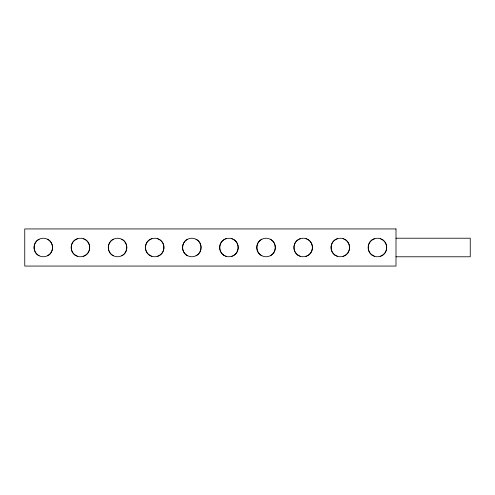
<?xml version="1.0" encoding="UTF-8"?>
<svg xmlns="http://www.w3.org/2000/svg" width="495" height="495" viewBox="0 0 495 495"><rect width="100%" height="100%" fill="white"/><g stroke="black" fill="none" stroke-linecap="round" stroke-linejoin="round"><path stroke-width="0.74" d="M39.111 239.221C32.491 242.234 32.441 252.753 39.105 255.773M47.514 255.779C54.159 252.766 54.165 242.247 47.52 239.227M113.361 239.221C106.741 242.234 106.691 252.753 113.355 255.773M121.764 255.779C128.409 252.766 128.415 242.247 121.77 239.227M187.611 239.221C180.991 242.234 180.941 252.753 187.605 255.773M196.014 255.779C202.659 252.766 202.665 242.247 196.02 239.227M261.861 239.221C255.241 242.234 255.191 252.753 261.855 255.773M270.264 255.779C276.909 252.766 276.915 242.247 270.27 239.227M76.286 239.227C69.566 242.148 69.566 252.852 76.286 255.773M84.589 255.773C91.309 252.852 91.309 242.148 84.589 239.227M150.536 239.227C143.816 242.148 143.816 252.852 150.536 255.773M158.839 255.773C165.559 252.852 165.559 242.148 158.839 239.227M224.786 239.227C218.066 242.148 218.066 252.852 224.786 255.773M233.089 255.773C239.809 252.852 239.809 242.148 233.089 239.227M299.036 239.227C292.316 242.148 292.316 252.852 299.036 255.773M336.161 239.227C329.441 242.148 329.441 252.852 336.161 255.773M307.339 255.773C314.059 252.852 314.059 242.148 307.339 239.227M373.286 239.227C366.566 242.148 366.566 252.852 373.286 255.773M344.464 255.773C351.184 252.852 351.184 242.148 344.464 239.227M381.589 255.773C388.309 252.852 388.309 242.148 381.589 239.227M76.867 238.93L77.659 238.67M83.216 256.33L84.008 256.07M151.117 238.93L151.909 238.67M157.466 256.33L158.258 256.07M225.367 238.93L226.159 238.67M231.716 256.33L232.508 256.07M299.617 238.93L300.409 238.67M336.742 238.93L337.534 238.67M305.966 256.33L306.758 256.07M373.867 238.93L374.659 238.67M343.091 256.33L343.883 256.07M380.216 256.33L381.008 256.07M396 238.219L470.25 238.219L470.25 256.781L396 256.781M380.21 238.67L380.971 238.918M343.085 238.67L343.846 238.918M373.904 256.082L374.666 256.33M305.96 238.67L306.721 238.918M336.779 256.082L337.541 256.33M299.654 256.082L300.416 256.33M231.71 238.67L232.471 238.918M225.404 256.082L226.166 256.33M157.459 238.67L158.221 238.918M151.154 256.082L151.916 256.33M83.209 238.67L83.971 238.918M76.904 256.082L77.665 256.33M396 228.938L24.75 228.938L24.75 266.062L396 266.062L396 228.938M297.947 255.16A9.281 9.281 0 0 0 312.444 248.212A9.281 9.281 0 0 0 299.178 239.128A9.281 9.281 0 0 0 297.947 255.16M261.41 255.531A9.281 9.281 0 0 0 275.344 247.512A9.281 9.281 0 0 0 261.434 239.456A9.281 9.281 0 0 0 261.41 255.531M223.697 255.16A9.281 9.281 0 0 0 238.194 248.212A9.281 9.281 0 0 0 224.928 239.128A9.281 9.281 0 0 0 223.697 255.16M38.66 255.531A9.281 9.281 0 0 0 52.594 247.512A9.281 9.281 0 0 0 38.684 239.456A9.281 9.281 0 0 0 38.66 255.531M112.909 255.531A9.281 9.281 0 0 0 126.844 247.512A9.281 9.281 0 0 0 112.934 239.456A9.281 9.281 0 0 0 112.909 255.531M75.197 255.16A9.281 9.281 0 0 0 89.694 248.212A9.281 9.281 0 0 0 76.428 239.128A9.281 9.281 0 0 0 75.197 255.16M149.447 255.16A9.281 9.281 0 0 0 163.944 248.212A9.281 9.281 0 0 0 150.678 239.128A9.281 9.281 0 0 0 149.447 255.16M187.16 255.531A9.281 9.281 0 0 0 201.094 247.512A9.281 9.281 0 0 0 187.184 239.456A9.281 9.281 0 0 0 187.16 255.531M335.072 255.16A9.281 9.281 0 0 0 349.569 248.212A9.281 9.281 0 0 0 336.303 239.128A9.281 9.281 0 0 0 335.072 255.16M372.197 255.16A9.281 9.281 0 0 0 386.694 248.212A9.281 9.281 0 0 0 373.428 239.128A9.281 9.281 0 0 0 372.197 255.16"/></g></svg>
